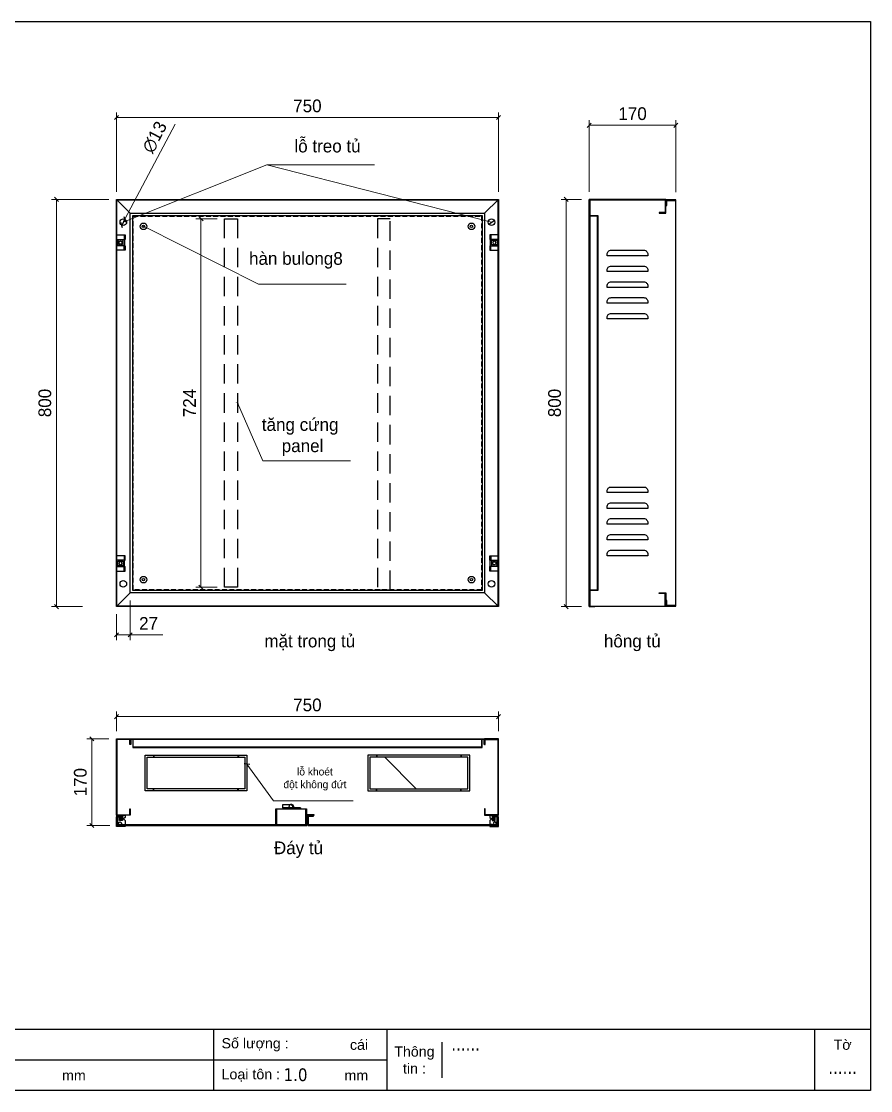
# Model space of a CAD drawing. Header units: millimetres. Extents: x 0 to 2970, y 0 to 2100.
# Drawn here: x 1302 to 2970, y 0 to 2100 of the extents above; entities that cross this region are included whole.
import ezdxf
from ezdxf.enums import TextEntityAlignment as Align

# ---------------------------------------------------------------- set-up
doc = ezdxf.new("R2010")
doc.units = ezdxf.units.MM
doc.linetypes.add('HIDDEN2', pattern=[4.7625, 3.175, -1.5875])
doc.linetypes.add('HIDDENX2', pattern=[19.05, 12.7, -6.35])
doc.styles.add('Arial', font='arial.ttf')
doc.styles.add('Tahoma (Input Text)', font='tahoma.ttf')
doc.dimstyles.new('CNC', dxfattribs={"dimtxt": 50, "dimasz": 5, "dimexe": 5, "dimexo": 15, "dimgap": 10, "dimtad": 1, "dimdec": 0, "dimtxsty": 'Standard', "dimblk": 'OPEN30', "dimcen": 10, "dimclrd": 5, "dimclre": 5, "dimclrt": 3, "dimazin": 3, "dimtfac": 1, "dimtdec": 0, "dimtmove": 0, "dimatfit": 3, "dimldrblk": 'ARCHTICK', "dimlwd": 9, "dimlwe": 9})
doc.dimstyles.new('Dim-25', dxfattribs={"dimtxt": 25, "dimasz": 8, "dimexe": 10, "dimexo": 15, "dimgap": 10, "dimtad": 1, "dimdec": 0, "dimtxsty": 'Standard', "dimblk": 'OBLIQUE', "dimcen": 10, "dimclrd": 5, "dimclre": 5, "dimclrt": 3, "dimazin": 3, "dimtfac": 1, "dimtdec": 0, "dimtmove": 0, "dimatfit": 3, "dimldrblk": 'OBLIQUE', "dimlwd": 9, "dimlwe": 9})

# ---------------------------------------------------------------- blocks, each defined once
blk = doc.blocks.new('khungtenAsean2')
at = {"color": 7}
for p, q in [((2970, -1980), (0, -1980)), ((1680, -1980), (1680, -2100)), ((2020, -1980), (2020, -2100)), ((2860, -1980), (2860, -2100)), ((2128.3, -2005), (2128.3, -2075)), ((2020, -2040), (0, -2040))]:
    blk.add_line(p, q, dxfattribs=at)
blk.add_lwpolyline([(0, 0), (2970, 0), (2970, -2100), (0, -2100)], close=True, dxfattribs=at)
at = {"color": 2, "char_height": 20, "style": 'Arial'}
for s, insert, width, attachment_point in [('  Số lượng :', (1680, -2010), 917.634, 4), ('cái', (1947.6, -2010), 917.634, 4), ('Thông\\Ptin :', (2074.2, -2040), 108.311, 5), ('Tờ', (2915, -2010), 110, 5), ('  Loại tôn :', (1680, -2070), 917.634, 4), ('mm', (1382.3, -2070), 917.634, 4), ('mm', (1936.9, -2070), 917.634, 4)]:
    blk.add_mtext(s, dxfattribs=dict(at, insert=insert, width=width, attachment_point=attachment_point))
at = {"color": 1, "style": 'Tahoma (Input Text)', "flags": 8}
for tag, p in [('#03', (506.6, -2019.3)), ('#01', (137.1, -2021.3)), ('#05', (1106.6, -2021.3)), ('#07', (1834.7, -2021.3)), ('#09', (2146.7, -2021.3)), ('#02', (98.5, -2081.3)), ('#04', (486.1, -2081.3)), ('#06', (1065.3, -2081.3)), ('#08', (1817.4, -2081.3)), ('#10', (2146.7, -2081.3))]:
    blk.add_attdef(tag, p, '', height=25, dxfattribs=at)
blk.add_attdef('#11', text='', height=25, dxfattribs=at).set_placement((2915, -2067.3), align=Align.CENTER)
blk = doc.blocks.new('*D3')
at = {"color": 0, "linetype": 'ByBlock', "lineweight": -2}
for p, q in [((2421.6, 1899.9), (2413.6, 1891.9)), ((2583.6, 1891.9), (2591.6, 1899.9))]:
    blk.add_line(p, q, dxfattribs=at)
at = {"color": 5, "lineweight": 9, "ltscale": 3, "transparency": 16777216}
for p, q in [((2417.6, 1765.5), (2417.6, 1905.9)), ((2417.6, 1895.9), (2587.6, 1895.9)), ((2587.6, 1764.5), (2587.6, 1905.9))]:
    blk.add_line(p, q, dxfattribs=at)
at = {"layer": 'Defpoints', "color": 0, "ltscale": 3, "transparency": 16777216}
for p in [(2587.6, 1895.9), (2417.6, 1750.5), (2587.6, 1749.5)]:
    blk.add_point(p, dxfattribs=at)
at = {"color": 3, "ltscale": 3, "transparency": 16777216, "insert": (2502.6, 1918.6), "char_height": 25, "attachment_point": 5}
blk.add_mtext('170', dxfattribs=at)
blk = doc.blocks.new('_Oblique')
at = {"color": 0, "linetype": 'ByBlock', "lineweight": -2}
blk.add_line((-0.5, -0.5), (0.5, 0.5), dxfattribs=at)
blk = doc.blocks.new('*D4')
at = {"color": 5, "lineweight": 9, "ltscale": 3, "transparency": 16777216}
for p, q in [((2402.6, 1750.5), (2362.2, 1750.5)), ((2372.2, 1750.5), (2372.2, 950.5)), ((2402.6, 950.5), (2362.2, 950.5))]:
    blk.add_line(p, q, dxfattribs=at)
at = {"color": 0, "linetype": 'ByBlock', "lineweight": -2}
for p, q in [((2376.2, 1746.5), (2368.2, 1754.5)), ((2368.2, 954.5), (2376.2, 946.5))]:
    blk.add_line(p, q, dxfattribs=at)
at = {"layer": 'Defpoints', "color": 0, "ltscale": 3, "transparency": 16777216}
for p in [(2417.6, 1750.5), (2372.2, 950.5), (2417.6, 950.5)]:
    blk.add_point(p, dxfattribs=at)
at = {"color": 3, "ltscale": 3, "transparency": 16777216, "insert": (2349.5, 1350.5), "char_height": 25, "attachment_point": 5, "rotation": 90}
blk.add_mtext('800', dxfattribs=at)
blk = doc.blocks.new('*D7')
at = {"color": 0, "linetype": 'ByBlock', "lineweight": -2}
for p, q in [((1493.1, 1915.2), (1485.1, 1907.2)), ((2235.1, 1907.2), (2243.1, 1915.2))]:
    blk.add_line(p, q, dxfattribs=at)
at = {"color": 5, "lineweight": 9, "ltscale": 3, "transparency": 16777216}
for p, q in [((1489.1, 1765.5), (1489.1, 1921.2)), ((1489.1, 1911.2), (2239.1, 1911.2)), ((2239.1, 1765.5), (2239.1, 1921.2))]:
    blk.add_line(p, q, dxfattribs=at)
at = {"layer": 'Defpoints', "color": 0, "ltscale": 3, "transparency": 16777216}
for p in [(2239.1, 1911.2), (1489.1, 1750.5), (2239.1, 1750.5)]:
    blk.add_point(p, dxfattribs=at)
at = {"color": 3, "ltscale": 3, "transparency": 16777216, "insert": (1864.1, 1933.9), "char_height": 25, "attachment_point": 5}
blk.add_mtext('750', dxfattribs=at)
blk = doc.blocks.new('*D8')
at = {"color": 5, "lineweight": 9, "ltscale": 3, "transparency": 16777216}
for p, q in [((1474.1, 1750.5), (1361.3, 1750.5)), ((1371.3, 1750.5), (1371.3, 950.5)), ((1422.2, 950.5), (1361.3, 950.5))]:
    blk.add_line(p, q, dxfattribs=at)
at = {"color": 0, "linetype": 'ByBlock', "lineweight": -2}
for p, q in [((1375.3, 1746.5), (1367.3, 1754.5)), ((1367.3, 954.5), (1375.3, 946.5))]:
    blk.add_line(p, q, dxfattribs=at)
at = {"layer": 'Defpoints', "color": 0, "ltscale": 3, "transparency": 16777216}
for p in [(1489.1, 1750.5), (1371.3, 950.5), (1437.2, 950.5)]:
    blk.add_point(p, dxfattribs=at)
at = {"color": 3, "ltscale": 3, "transparency": 16777216, "insert": (1348.6, 1350.5), "char_height": 25, "attachment_point": 5, "rotation": 90}
blk.add_mtext('800', dxfattribs=at)
blk = doc.blocks.new('HL003-2-2')
at = {"color": 1}
for p, q in [((15, 21), (15, 12)), ((15, -9), (15, 0)), ((16, 12), (17, 12)), ((16, 0), (17, 0))]:
    blk.add_line(p, q, dxfattribs=at)
blk.add_lwpolyline([(17, 0), (17, -9), (0, -9), (0, 21), (17, 21), (17, 12)], dxfattribs=at)
blk.add_lwpolyline([(0, 12), (16, 12), (16, 0), (0, 0)], close=True, dxfattribs=at)
blk.add_circle((8, 6), 3, dxfattribs=at)
blk = doc.blocks.new('HL003-2-3')
h = blk.add_hatch()
h.set_pattern_fill('ANSI31', color=2, scale=0.5, style=0)
h.set_pattern_definition([(45, (8435.407, 86016.9664), (-1.122532015, 1.122532015), [])])
h.paths.add_polyline_path([(11, 10), (5, 10), (5, 0), (11, 0)])
at = {"color": 1}
for p, q in [((0, 22), (17, 22)), ((0, 20), (0, 22)), ((17, 22), (17, 3)), ((0, 20), (15, 20)), ((4, 18), (0, 18)), ((0, 10), (0, 18)), ((0, 10), (8, 3)), ((0, 4), (3.4, 7)), ((0, 0), (0, 4)), ((16, 0), (0, 0)), ((4, 20), (4, 18)), ((17, 3), (8, 3)), ((15, 20), (15, 3)), ((16, 3), (16, 0))]:
    blk.add_line(p, q, dxfattribs=at)
at = {"color": 2}
blk.add_lwpolyline([(5, 10), (11, 10), (11, 0), (5, 0)], close=True, dxfattribs=at)
at = {"color": 1}
blk.add_circle((10, 16), 3, dxfattribs=at)
blk.add_circle((10, 16), 3, dxfattribs=at)
blk = doc.blocks.new('*D9')
at = {"color": 0, "linetype": 'ByBlock', "lineweight": -2}
for p, q in [((1445, 686.7), (1437, 694.7)), ((1437, 524.7), (1445, 516.7))]:
    blk.add_line(p, q, dxfattribs=at)
at = {"color": 5, "lineweight": 9, "ltscale": 3, "transparency": 16777216}
for p, q in [((1474.1, 690.7), (1431, 690.7)), ((1441, 690.7), (1441, 520.7)), ((1476.1, 520.7), (1431, 520.7))]:
    blk.add_line(p, q, dxfattribs=at)
at = {"layer": 'Defpoints', "color": 0, "ltscale": 3, "transparency": 16777216}
for p in [(1489.1, 690.7), (1441, 520.7), (1491.1, 520.7)]:
    blk.add_point(p, dxfattribs=at)
at = {"color": 3, "ltscale": 3, "transparency": 16777216, "insert": (1418.3, 605.7), "char_height": 25, "attachment_point": 5, "rotation": 90}
blk.add_mtext('170', dxfattribs=at)
blk = doc.blocks.new('HL035-1-3')
at = {"color": 1}
for p, q in [((0, 3), (-17, 3)), ((-17, -3), (-17, 3)), ((0, 4.5), (18.5, 4.5)), ((18.5, 3), (0.2, 3)), ((4.4, 1), (2.9, 0.7)), ((18.5, 3), (18.5, 4.5)), ((0, -3), (-17, -3))]:
    blk.add_line(p, q, dxfattribs=at)
for radius, start, end in [(4.5, 90, 138.1897), (4.5, 221.8103, 13.4301), (3, 87.0927, 90), (3, 270, 90), (3, 270, 13.4301)]:
    blk.add_arc((0, 0), radius, start, end, dxfattribs=at)
blk = doc.blocks.new('_ArchTick')
at = {"color": 0, "const_width": 0.15}
blk.add_lwpolyline([(-0.5, -0.5), (0.5, 0.5)], dxfattribs=at)
blk = doc.blocks.new('_Open30')
at = {"color": 0, "linetype": 'ByBlock', "lineweight": -2}
for p, q in [((-1, 0.27), (0, 0)), ((0, 0), (-1, -0.27)), ((0, 0), (-1, 0))]:
    blk.add_line(p, q, dxfattribs=at)
blk = doc.blocks.new('*D10')
at = {"color": 5, "lineweight": 9, "ltscale": 3, "transparency": 16777216}
for p, q in [((1516.1, 962.5), (1516.1, 885)), ((1489.1, 935.5), (1489.1, 885)), ((1489.1, 895), (1516.1, 895)), ((1516.1, 895), (1580.3, 895))]:
    blk.add_line(p, q, dxfattribs=at)
at = {"color": 0, "linetype": 'ByBlock', "lineweight": -2}
for p, q in [((1493.1, 899), (1485.1, 891)), ((1512.1, 891), (1520.1, 899))]:
    blk.add_line(p, q, dxfattribs=at)
at = {"layer": 'Defpoints', "color": 0, "ltscale": 3, "transparency": 16777216}
for p in [(1516.1, 977.5), (1489.1, 950.5), (1516.1, 895)]:
    blk.add_point(p, dxfattribs=at)
at = {"color": 3, "ltscale": 3, "transparency": 16777216, "insert": (1552.2, 917.6), "char_height": 25, "attachment_point": 5}
blk.add_mtext('27', dxfattribs=at)
blk = doc.blocks.new('*D11')
at = {"color": 0, "linetype": 'ByBlock', "lineweight": -2}
for p, q in [((1493.1, 738.5), (1485.1, 730.5)), ((2235.1, 730.5), (2243.1, 738.5))]:
    blk.add_line(p, q, dxfattribs=at)
at = {"color": 5, "lineweight": 9, "ltscale": 3, "transparency": 16777216}
for p, q in [((1489.1, 705.7), (1489.1, 744.5)), ((2239.1, 705.7), (2239.1, 744.5)), ((1489.1, 734.5), (2239.1, 734.5))]:
    blk.add_line(p, q, dxfattribs=at)
at = {"layer": 'Defpoints', "color": 0, "ltscale": 3, "transparency": 16777216}
for p in [(2239.1, 734.5), (1489.1, 690.7), (2239.1, 690.7)]:
    blk.add_point(p, dxfattribs=at)
at = {"color": 3, "ltscale": 3, "transparency": 16777216, "insert": (1864.1, 757.3), "char_height": 25, "attachment_point": 5}
blk.add_mtext('750', dxfattribs=at)
blk = doc.blocks.new('*D12')
at = {"color": 5, "lineweight": 9, "ltscale": 3, "transparency": 16777216}
for p in [(1604.3, 1898.4), (1499.5, 1699.8)]:
    blk.add_line(p, (1505.6, 1711.3), dxfattribs=at)
at = {"color": 0, "linetype": 'ByBlock', "lineweight": -2}
for p, q in [((1501.2, 1694.4), (1497.9, 1705.2)), ((1503.9, 1716.7), (1507.3, 1705.9))]:
    blk.add_line(p, q, dxfattribs=at)
at = {"layer": 'Defpoints', "color": 0, "ltscale": 3, "transparency": 16777216}
for p in [(1505.6, 1711.3), (1499.5, 1699.8)]:
    blk.add_point(p, dxfattribs=at)
at = {"color": 3, "ltscale": 3, "transparency": 16777216, "insert": (1564.2, 1872.6), "char_height": 25, "attachment_point": 5, "rotation": 62.1802}
blk.add_mtext('∅13', dxfattribs=at)
blk = doc.blocks.new('*D15')
at = {"color": 5, "lineweight": 9, "ltscale": 3, "transparency": 16777216}
for p, q in [((1686.6, 1712.5), (1645.1, 1712.5)), ((1655.1, 1712.5), (1655.1, 988.5)), ((1686.6, 988.5), (1645.1, 988.5))]:
    blk.add_line(p, q, dxfattribs=at)
at = {"color": 0, "linetype": 'ByBlock', "lineweight": -2}
for p, q in [((1659.1, 1708.5), (1651.1, 1716.5)), ((1651.1, 992.5), (1659.1, 984.5))]:
    blk.add_line(p, q, dxfattribs=at)
at = {"layer": 'Defpoints', "color": 0, "ltscale": 3, "transparency": 16777216}
for p in [(1701.6, 1712.5), (1655.1, 988.5), (1701.6, 988.5)]:
    blk.add_point(p, dxfattribs=at)
at = {"color": 3, "ltscale": 3, "transparency": 16777216, "insert": (1632.6, 1350.5), "char_height": 25, "attachment_point": 5, "rotation": 90}
blk.add_mtext('724', dxfattribs=at)

msp = doc.modelspace()

# ---------------------------------------------------------------- hatches: boundary and pattern name
at = {"ltscale": 3}
h = msp.add_hatch(dxfattribs=at)
h.set_pattern_fill('ANSI31', color=256, scale=50, style=0)
h.set_pattern_definition([(45, (-23145881.3, -1568865.4), (-220.970869, 220.970869), [])])
h.paths.add_polyline_path([(1549.2, 654.7), (1741.2, 654.7), (1741.2, 592.7), (1549.2, 592.7)])
h = msp.add_hatch(dxfattribs=at)
h.set_pattern_fill('ANSI31', color=256, scale=50, style=0)
h.set_pattern_definition([(135, (14259240.98, -1568865.4), (220.970869, 220.970869), [])])
h.paths.add_polyline_path([(2178.9, 654.7), (1986.9, 654.7), (1986.9, 592.7), (2178.9, 592.7)])

# ---------------------------------------------------------------- linework, layer by layer
for p, q in [((1516.1, 1723.5), (1489.1, 1750.5)), ((2239.1, 1750.5), (2212.1, 1723.5)), ((1516.1, 977.5), (1489.1, 950.5)), ((2212.1, 977.5), (2239.1, 950.5)), ((1561.8, 658.7), (1561.8, 654.7)), ((1562.8, 658.7), (1562.8, 654.7)), ((1727.6, 658.7), (1727.6, 654.7)), ((1728.6, 658.7), (1728.6, 654.7)), ((1999.5, 658.7), (1999.5, 654.7)), ((2000.5, 658.7), (2000.5, 654.7)), ((2165.3, 658.7), (2165.3, 654.7)), ((2166.3, 658.7), (2166.3, 654.7)), ((1561.8, 588.7), (1561.8, 592.7)), ((1562.8, 588.7), (1562.8, 592.7)), ((1727.6, 588.7), (1727.6, 592.7)), ((1728.6, 588.7), (1728.6, 592.7)), ((1999.5, 588.7), (1999.5, 592.7)), ((2000.5, 588.7), (2000.5, 592.7)), ((2165.3, 588.7), (2165.3, 592.7)), ((2166.3, 588.7), (2166.3, 592.7))]:
    msp.add_line(p, q, dxfattribs=at)
for points in [[(1489.1, 1750.5), (2239.1, 1750.5), (2239.1, 950.5), (1489.1, 950.5)], [(1490.1, 1749.5), (2238.1, 1749.5), (2238.1, 951.5), (1490.1, 951.5)], [(1516.1, 1723.5), (2212.1, 1723.5), (2212.1, 977.5), (1516.1, 977.5)]]:
    msp.add_lwpolyline(points, close=True, dxfattribs=at)
at = {"color": 7}
for points in [[(2418.6, 1750.5), (2418.6, 1750.5), (2418.6, 1749.5), (2566.6, 1749.5), (2566.6, 1724.5), (2554.6, 1724.5), (2554.6, 1723.5), (2567.6, 1723.5), (2567.6, 1750.5), (2417.6, 1750.5), (2417.6, 1750.5), (2418.6, 1750.5)], [(2569.6, 1738.5), (2569.6, 1748.5), (2586.6, 1748.5), (2586.6, 952.5), (2569.6, 952.5), (2569.6, 962.5), (2568.6, 962.5), (2568.6, 951.5), (2587.6, 951.5), (2587.6, 1749.5), (2568.6, 1749.5), (2568.6, 1738.5)], [(1515.1, 679.7), (1515.1, 689.7), (1490.1, 689.7), (1490.1, 541.7), (1515.1, 541.7), (1515.1, 553.7), (1516.1, 553.7), (1516.1, 540.7), (1489.1, 540.7), (1489.1, 690.7), (1516.1, 690.7), (1516.1, 679.7)], [(2211.1, 679.7), (2211.1, 689.7), (1517.1, 689.7), (1517.1, 679.7), (1516.1, 679.7), (1516.1, 690.7), (2212.1, 690.7), (2212.1, 679.7)], [(2213.1, 679.7), (2213.1, 689.7), (2238.1, 689.7), (2238.1, 541.7), (2213.1, 541.7), (2213.1, 553.7), (2212.1, 553.7), (2212.1, 540.7), (2239.1, 540.7), (2239.1, 690.7), (2212.1, 690.7), (2212.1, 679.7)], [(1861.1, 521.7), (1861.1, 552.7), (1803.1, 552.7), (1803.1, 521.7), (1802.1, 521.7), (1802.1, 553.7), (1862.1, 553.7), (1862.1, 521.7)], [(1877.1, 541.7), (1862.1, 541.7), (1862.1, 521.7), (1492.1, 521.7), (1492.1, 538.7), (1502.1, 538.7), (1502.1, 539.7), (1491.1, 539.7), (1491.1, 520.7), (1863.1, 520.7), (1863.1, 540.7), (1877.1, 540.7)], [(2226.1, 538.7), (2236.1, 538.7), (2236.1, 521.7), (1866.1, 521.7), (1866.1, 538.7), (1876.1, 538.7), (1876.1, 539.7), (1865.1, 539.7), (1865.1, 520.7), (2237.1, 520.7), (2237.1, 539.7), (2226.1, 539.7)]]:
    msp.add_lwpolyline(points, close=True, dxfattribs=at)
for points in [[(2428.6, 950.5), (2417.6, 950.5), (2417.6, 1750.5), (2418.6, 1750.5), (2418.6, 1749.5), (2418.6, 1749.5), (2418.6, 951.5), (2428.6, 951.5)], [(2418.6, 951.5), (2566.6, 951.5), (2566.6, 976.5), (2554.6, 976.5), (2554.6, 977.5), (2567.6, 977.5), (2567.6, 950.5), (2417.6, 950.5), (2417.6, 950.5), (2428.6, 950.5), (2418.6, 950.5)]]:
    msp.add_lwpolyline(points, dxfattribs=at)
at = {"color": 1, "ltscale": 3}
msp.add_lwpolyline([(1521.1, 1718.5), (2207.1, 1718.5), (2207.1, 982.5), (1521.1, 982.5)], close=True, dxfattribs=at)
at = {"color": 1, "linetype": 'HIDDEN2', "ltscale": 3}
msp.add_lwpolyline([(1522.1, 1717.5), (2206.1, 1717.5), (2206.1, 983.5), (1522.1, 983.5)], close=True, dxfattribs=at)
at = {"linetype": 'HIDDENX2', "ltscale": 3}
for points in [[(1701.6, 1712.5), (1726.6, 1712.5), (1726.6, 988.5), (1701.6, 988.5)], [(2026.6, 1712.5), (2001.6, 1712.5), (2001.6, 983.5), (2026.6, 983.5)]]:
    msp.add_lwpolyline(points, close=True, dxfattribs=at)
at = {"color": 1}
for points in [[(2418.6, 983.5), (2433.6, 983.5), (2433.6, 1717.5), (2418.6, 1717.5), (2418.6, 1718.5), (2434.6, 1718.5), (2434.6, 982.5), (2418.6, 982.5)], [(2206.1, 689.7), (2206.1, 674.7), (1522.1, 674.7), (1522.1, 689.7), (1521.1, 689.7), (1521.1, 673.7), (2207.1, 673.7), (2207.1, 689.7)]]:
    msp.add_lwpolyline(points, close=True, dxfattribs=at)
at = {"color": 2}
for points in [[(1502.6, 1670), (1491.6, 1670), (1491.6, 1661), (1502.6, 1661)], [(2225.6, 1670), (2236.6, 1670), (2236.6, 1661), (2225.6, 1661)], [(1502.6, 1031), (1491.6, 1031), (1491.6, 1040), (1502.6, 1040)], [(2225.6, 1031), (2236.6, 1031), (2236.6, 1040), (2225.6, 1040)], [(1545.2, 658.7), (1745.2, 658.7), (1745.2, 588.7), (1545.2, 588.7)], [(1549.2, 654.7), (1741.2, 654.7), (1741.2, 592.7), (1549.2, 592.7)], [(2182.9, 658.7), (1982.9, 658.7), (1982.9, 588.7), (2182.9, 588.7)], [(2178.9, 654.7), (1986.9, 654.7), (1986.9, 592.7), (2178.9, 592.7)]]:
    msp.add_lwpolyline(points, close=True, dxfattribs=at)
for points in [[(2460.6, 1650.5), (2524.6, 1650.5, -0.414214), (2532.6, 1642.5), (2532.6, 1639.5), (2452.6, 1639.5), (2452.6, 1642.5, -0.414214)], [(2460.6, 1619.5), (2524.6, 1619.5, -0.414214), (2532.6, 1611.5), (2532.6, 1608.5), (2452.6, 1608.5), (2452.6, 1611.5, -0.414214)], [(2460.6, 1588.5), (2524.6, 1588.5, -0.414214), (2532.6, 1580.5), (2532.6, 1577.5), (2452.6, 1577.5), (2452.6, 1580.5, -0.414214)], [(2460.6, 1557.5), (2524.6, 1557.5, -0.414214), (2532.6, 1549.5), (2532.6, 1546.5), (2452.6, 1546.5), (2452.6, 1549.5, -0.414214)], [(2460.6, 1526.5), (2524.6, 1526.5, -0.414214), (2532.6, 1518.5), (2532.6, 1515.5), (2452.6, 1515.5), (2452.6, 1518.5, -0.414214)], [(2460.6, 1185.5), (2524.6, 1185.5, -0.414214), (2532.6, 1177.5), (2532.6, 1174.5), (2452.6, 1174.5), (2452.6, 1177.5, -0.414214)], [(2460.6, 1154.5), (2524.6, 1154.5, -0.414214), (2532.6, 1146.5), (2532.6, 1143.5), (2452.6, 1143.5), (2452.6, 1146.5, -0.414214)], [(2460.6, 1123.5), (2524.6, 1123.5, -0.414214), (2532.6, 1115.5), (2532.6, 1112.5), (2452.6, 1112.5), (2452.6, 1115.5, -0.414214)], [(2460.6, 1092.5), (2524.6, 1092.5, -0.414214), (2532.6, 1084.5), (2532.6, 1081.5), (2452.6, 1081.5), (2452.6, 1084.5, -0.414214)], [(2460.6, 1061.5), (2524.6, 1061.5, -0.414214), (2532.6, 1053.5), (2532.6, 1050.5), (2452.6, 1050.5), (2452.6, 1053.5, -0.414214)]]:
    msp.add_lwpolyline(points, format="xyb", close=True, dxfattribs=at)
at = {"color": 2, "ltscale": 3}
for centre, radius in [((1502.6, 1705.5), 6.5), ((1542.1, 1697.5), 6.5), ((2186.1, 1697.5), 6.5), ((2225.6, 1705.5), 6.5), ((1542.1, 1697.5), 2.5), ((2186.1, 1697.5), 2.5), ((1542.1, 1003.5), 6.5), ((2186.1, 1003.5), 6.5), ((1502.6, 995.5), 6.5), ((1542.1, 1003.5), 2.5), ((2186.1, 1003.5), 2.5), ((2225.6, 995.5), 6.5)]:
    msp.add_circle(centre, radius, dxfattribs=at)
at = {"color": 2}
msp.add_circle((1832.3, 558.2), 4, dxfattribs=at)

# ---------------------------------------------------------------- block references
at = {"color": 7}
ref = msp.add_blockref('khungtenAsean2', (0, 2100), dxfattribs=at)
ref.add_attrib('#11', '......', dxfattribs={"color": 1, "height": 25, "style": 'Tahoma (Input Text)'}).set_placement((2915, 32.7), align=Align.CENTER)
ref.add_attrib('#09', '......', (2146.7, 78.7), dxfattribs={"color": 1, "height": 25, "style": 'Tahoma (Input Text)'})
ref.add_attrib('#08', '1.0', (1817.4, 18.7), dxfattribs={"color": 1, "height": 25, "style": 'Tahoma (Input Text)'})
msp.add_blockref('HL003-2-2', (1489.1, 1659.5), dxfattribs=at)
at = {"color": 7, "xscale": -1}
msp.add_blockref('HL003-2-2', (2239.1, 1659.5), dxfattribs=at)
at = {"color": 7, "xscale": -1, "rotation": 180}
for name, p in [('HL003-2-2', (1489.1, 1041.5)), ('HL035-1-3', (1832.3, 558.2)), ('HL003-2-3', (2222.1, 540.7))]:
    msp.add_blockref(name, p, dxfattribs=at)
at = {"color": 7, "rotation": 180}
for name, p in [('HL003-2-2', (2239.1, 1041.5)), ('HL003-2-3', (1506.1, 540.7))]:
    msp.add_blockref(name, p, dxfattribs=at)

# ---------------------------------------------------------------- texts
at = {"color": 2, "char_height": 25, "width": 775, "attachment_point": 5}
for s, insert in [('lỗ treo tủ', (1903.6, 1855)), ('hàn bulong8', (1841.5, 1630.6)), ('tăng cứng\\P panel', (1849.9, 1283.6)), ('mặt trong tủ ', (1868.8, 879.3)), ('hông tủ', (2502.1, 879.3)), ('{\\H0.6x;lỗ khoét \\Pđột không đứt} ', (1878.9, 611.7)), ('Đáy tủ', (1846.6, 473.1))]:
    msp.add_mtext(s, dxfattribs=dict(at, insert=insert))

# ---------------------------------------------------------------- dimensions: what is measured, and where the dimension line sits
at = {"ltscale": 3}
dim = msp.add_linear_dim(base=(2239.1, 1911.2), p1=(1489.1, 1750.5), p2=(2239.1, 1750.5), dimstyle='Dim-25', dxfattribs=at)
dim.commit()
dim.dimension.update_dxf_attribs({"geometry": '*D7', "text_midpoint": (1864.1, 1911.2), "dimtype": 160})
for base, p1, p2, picture, middle in [((2587.6, 1895.9), (2417.6, 1750.5), (2587.6, 1749.5), '*D3', (2502.6, 1918.6)), ((1516.1, 895), (1489.1, 950.5), (1516.1, 977.5), '*D10', (1552.2, 917.6)), ((2239.1, 734.5), (1489.1, 690.7), (2239.1, 690.7), '*D11', (1864.1, 757.3))]:
    dim = msp.add_linear_dim(base=base, p1=p1, p2=p2, dimstyle='Dim-25', dxfattribs=at)
    dim.commit()
    dim.dimension.update_dxf_attribs({"geometry": picture, "text_midpoint": middle})
dim = msp.add_diameter_dim_2p(p1=(1499.5, 1699.8), p2=(1505.6, 1711.3), dimstyle='Dim-25', dxfattribs=at)
dim.commit()
dim.dimension.update_dxf_attribs({"geometry": '*D12', "text_midpoint": (1585, 1861.7), "dimtype": 163})
for base, p1, p2, picture, middle in [((1371.3, 950.5), (1489.1, 1750.5), (1437.2, 950.5), '*D8', (1348.6, 1350.5)), ((2372.2, 950.5), (2417.6, 1750.5), (2417.6, 950.5), '*D4', (2349.5, 1350.5)), ((1655.1, 988.5), (1701.6, 1712.5), (1701.6, 988.5), '*D15', (1632.6, 1350.5)), ((1441, 520.7), (1489.1, 690.7), (1491.1, 520.7), '*D9', (1418.3, 605.7))]:
    dim = msp.add_linear_dim(base=base, p1=p1, p2=p2, angle=90, dimstyle='Dim-25', dxfattribs=at)
    dim.commit()
    dim.dimension.update_dxf_attribs({"geometry": picture, "text_midpoint": middle})

# ---------------------------------------------------------------- leaders
for points, dimstyle in [([(1502.6, 1705.5), (1784.5, 1818.2), (1995.8, 1818.2)], 'Dim-25'), ([(2225.6, 1705.5), (1784.5, 1818.2)], 'Dim-25'), ([(1542.1, 1697.5), (1768.3, 1583.7), (1940.1, 1583.7)], 'CNC'), ([(1726.6, 1350.5), (1776.7, 1236.7), (1948.5, 1236.7)], 'CNC'), ([(1745.2, 641.1), (1797.6, 569.3), (1954.1, 569.3)], 'Dim-25')]:
    msp.add_leader(points, dimstyle=dimstyle, dxfattribs=at)

doc.saveas('drawing.dxf')
